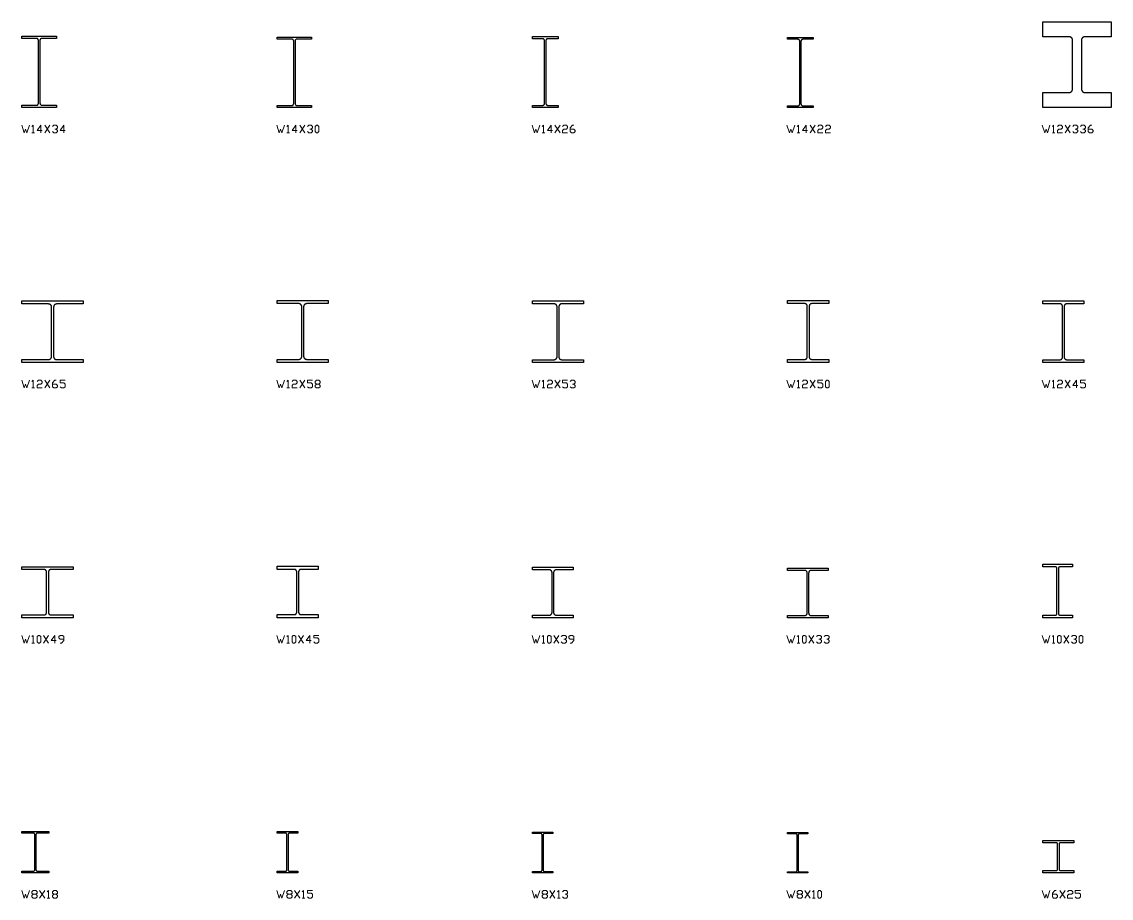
# Model space of a CAD drawing. Header units: inches. Extents: x 0 to 967, y -705 to 45.
# Drawn here: x 750 to 963.4, y -655 to -483.2 of the extents above; entities that cross this region are included whole.
import ezdxf

# ---------------------------------------------------------------- set-up
doc = ezdxf.new("R2010")
doc.units = ezdxf.units.IN
doc.header["$MEASUREMENT"] = 0
doc.layers.add('AISC_STEEL', color=7, linetype='Continuous')

msp = doc.modelspace()

# ---------------------------------------------------------------- linework, layer by layer
at = {"color": 3, "lineweight": 0}
for p, q in [((754.45, -504.95), (755.43, -503.45)), ((754.45, -503.45), (755.43, -504.95)), ((804.44, -504.95), (805.42, -503.45)), ((804.44, -503.45), (805.42, -504.95)), ((854.42, -504.95), (855.41, -503.45)), ((854.42, -503.45), (855.41, -504.95)), ((904.41, -504.95), (905.39, -503.45)), ((904.41, -503.45), (905.39, -504.95)), ((954.4, -504.95), (955.38, -503.45)), ((954.4, -503.45), (955.38, -504.95)), ((751.92, -504.95), (752.44, -504.95)), ((801.91, -504.95), (802.42, -504.95)), ((851.89, -504.95), (852.41, -504.95)), ((901.88, -504.95), (902.4, -504.95)), ((951.87, -504.95), (952.38, -504.95)), ((751.92, -554.93), (752.44, -554.93)), ((754.45, -554.93), (755.43, -553.44)), ((754.45, -553.44), (755.43, -554.93)), ((801.91, -554.93), (802.42, -554.93)), ((804.44, -554.93), (805.42, -553.44)), ((804.44, -553.44), (805.42, -554.93)), ((807.69, -554.21), (808.16, -554.21)), ((851.89, -554.93), (852.41, -554.93)), ((854.42, -554.93), (855.41, -553.44)), ((854.42, -553.44), (855.41, -554.93)), ((901.88, -554.93), (902.4, -554.93)), ((904.41, -554.93), (905.39, -553.44)), ((904.41, -553.44), (905.39, -554.93)), ((951.87, -554.93), (952.38, -554.93)), ((954.4, -554.93), (955.38, -553.44)), ((954.4, -553.44), (955.38, -554.93)), ((754.19, -604.97), (755.18, -603.47)), ((754.19, -603.47), (755.18, -604.97)), ((804.18, -604.97), (805.16, -603.47)), ((804.18, -603.47), (805.16, -604.97)), ((854.17, -604.97), (855.15, -603.47)), ((854.17, -603.47), (855.15, -604.97)), ((904.15, -604.97), (905.13, -603.47)), ((904.15, -603.47), (905.13, -604.97)), ((954.14, -604.97), (955.12, -603.47)), ((954.14, -603.47), (955.12, -604.97)), ((751.92, -604.97), (752.44, -604.97)), ((801.91, -604.97), (802.42, -604.97)), ((851.89, -604.97), (852.41, -604.97)), ((901.88, -604.97), (902.4, -604.97)), ((951.87, -604.97), (952.38, -604.97)), ((752.18, -654.18), (752.7, -654.18)), ((753.42, -654.96), (754.45, -653.46)), ((753.42, -653.46), (754.45, -654.96)), ((754.92, -654.96), (755.43, -654.96)), ((756.21, -654.18), (756.67, -654.18)), ((802.17, -654.18), (802.68, -654.18)), ((803.41, -654.96), (804.44, -653.46)), ((803.41, -653.46), (804.44, -654.96)), ((804.9, -654.96), (805.42, -654.96)), ((852.15, -654.18), (852.67, -654.18)), ((853.39, -654.96), (854.42, -653.46)), ((853.39, -653.46), (854.42, -654.96)), ((854.89, -654.96), (855.41, -654.96)), ((902.14, -654.18), (902.66, -654.18)), ((903.38, -654.96), (904.41, -653.46)), ((903.38, -653.46), (904.41, -654.96)), ((904.88, -654.96), (905.39, -654.96)), ((953.36, -654.96), (954.4, -653.46)), ((953.36, -653.46), (954.4, -654.96))]:
    msp.add_line(p, q, dxfattribs=at)
for points in [[(749.96, -503.45), (750.42, -504.95), (750.68, -504.23), (750.94, -504.95), (751.46, -503.45)], [(751.92, -503.71), (752.18, -503.45), (752.18, -504.95)], [(753.94, -504.48), (752.95, -504.48), (753.68, -503.45), (753.68, -504.95)], [(755.95, -503.71), (756.21, -503.45), (756.67, -503.45), (756.93, -503.71), (756.93, -503.97), (756.67, -504.23)], [(758.43, -504.48), (757.45, -504.48), (758.17, -503.45), (758.17, -504.95)], [(799.95, -503.45), (800.41, -504.95), (800.67, -504.23), (800.93, -504.95), (801.44, -503.45)], [(801.91, -503.71), (802.17, -503.45), (802.17, -504.95)], [(803.92, -504.48), (802.94, -504.48), (803.66, -503.45), (803.66, -504.95)], [(805.94, -503.71), (806.19, -503.45), (806.66, -503.45), (806.92, -503.71), (806.92, -503.97), (806.66, -504.23)], [(849.93, -503.45), (850.4, -504.95), (850.66, -504.23), (850.91, -504.95), (851.43, -503.45)], [(851.89, -503.71), (852.15, -503.45), (852.15, -504.95)], [(853.91, -504.48), (852.93, -504.48), (853.65, -503.45), (853.65, -504.95)], [(855.92, -503.71), (856.18, -503.45), (856.65, -503.45), (856.9, -503.71), (856.9, -503.97), (856.65, -504.23), (856.18, -504.23), (855.92, -504.48), (855.92, -504.95), (856.9, -504.95)], [(857.42, -504.23), (858.14, -504.23), (858.4, -504.48), (858.4, -504.69), (858.14, -504.95), (857.68, -504.95), (857.42, -504.69), (857.42, -503.97), (857.88, -503.45), (858.14, -503.45)], [(899.87, -503.45), (900.38, -504.95), (900.64, -504.23), (900.9, -504.95), (901.42, -503.45)], [(901.88, -503.71), (902.14, -503.45), (902.14, -504.95)], [(903.89, -504.48), (902.91, -504.48), (903.64, -503.45), (903.64, -504.95)], [(905.91, -503.71), (906.11, -503.45), (906.63, -503.45), (906.89, -503.71), (906.89, -503.97), (906.63, -504.23), (906.11, -504.23), (905.91, -504.48), (905.91, -504.95), (906.89, -504.95)], [(907.41, -503.71), (907.66, -503.45), (908.13, -503.45), (908.39, -503.71), (908.39, -503.97), (908.13, -504.23), (907.66, -504.23), (907.41, -504.48), (907.41, -504.95), (908.39, -504.95)], [(949.85, -503.45), (950.37, -504.95), (950.63, -504.23), (950.89, -504.95), (951.35, -503.45)], [(951.87, -503.71), (952.12, -503.45), (952.12, -504.95)], [(952.9, -503.71), (953.11, -503.45), (953.62, -503.45), (953.88, -503.71), (953.88, -503.97), (953.62, -504.23), (953.11, -504.23), (952.9, -504.48), (952.9, -504.95), (953.88, -504.95)], [(955.89, -503.71), (956.1, -503.45), (956.62, -503.45), (956.88, -503.71), (956.88, -503.97), (956.62, -504.23)], [(957.39, -503.71), (957.6, -503.45), (958.11, -503.45), (958.37, -503.71), (958.37, -503.97), (958.11, -504.23)], [(958.89, -504.23), (959.61, -504.23), (959.87, -504.48), (959.87, -504.69), (959.61, -504.95), (959.15, -504.95), (958.89, -504.69), (958.89, -503.97), (959.35, -503.45), (959.61, -503.45)], [(756.41, -504.23), (756.67, -504.23), (756.93, -504.48), (756.93, -504.69), (756.67, -504.95), (756.21, -504.95), (755.95, -504.69)], [(806.4, -504.23), (806.66, -504.23), (806.92, -504.48), (806.92, -504.69), (806.66, -504.95), (806.19, -504.95), (805.94, -504.69)], [(956.36, -504.23), (956.62, -504.23), (956.88, -504.48), (956.88, -504.69), (956.62, -504.95), (956.1, -504.95), (955.89, -504.69)], [(957.86, -504.23), (958.11, -504.23), (958.37, -504.48), (958.37, -504.69), (958.11, -504.95), (957.6, -504.95), (957.39, -504.69)], [(749.96, -553.44), (750.42, -554.93), (750.68, -554.21), (750.94, -554.93), (751.46, -553.44)], [(751.92, -553.69), (752.18, -553.44), (752.18, -554.93)], [(752.95, -553.69), (753.21, -553.44), (753.68, -553.44), (753.94, -553.69), (753.94, -553.95), (753.68, -554.21), (753.21, -554.21), (752.95, -554.47), (752.95, -554.93), (753.94, -554.93)], [(755.95, -554.21), (756.67, -554.21), (756.93, -554.47), (756.93, -554.73), (756.67, -554.93), (756.21, -554.93), (755.95, -554.73), (755.95, -553.95), (756.41, -553.44), (756.67, -553.44)], [(757.45, -554.73), (757.71, -554.93), (758.17, -554.93), (758.43, -554.73), (758.43, -554.21), (758.17, -553.95), (757.45, -553.95), (757.45, -553.44), (758.43, -553.44)], [(799.95, -553.44), (800.41, -554.93), (800.67, -554.21), (800.93, -554.93), (801.44, -553.44)], [(801.91, -553.69), (802.17, -553.44), (802.17, -554.93)], [(802.94, -553.69), (803.15, -553.44), (803.66, -553.44), (803.92, -553.69), (803.92, -553.95), (803.66, -554.21), (803.15, -554.21), (802.94, -554.47), (802.94, -554.93), (803.92, -554.93)], [(805.94, -554.73), (806.19, -554.93), (806.66, -554.93), (806.92, -554.73), (806.92, -554.21), (806.66, -553.95), (805.94, -553.95), (805.94, -553.44), (806.92, -553.44)], [(849.93, -553.44), (850.4, -554.93), (850.66, -554.21), (850.91, -554.93), (851.43, -553.44)], [(851.89, -553.69), (852.15, -553.44), (852.15, -554.93)], [(852.93, -553.69), (853.13, -553.44), (853.65, -553.44), (853.91, -553.69), (853.91, -553.95), (853.65, -554.21), (853.13, -554.21), (852.93, -554.47), (852.93, -554.93), (853.91, -554.93)], [(855.92, -554.73), (856.18, -554.93), (856.65, -554.93), (856.9, -554.73), (856.9, -554.21), (856.65, -553.95), (855.92, -553.95), (855.92, -553.44), (856.9, -553.44)], [(857.42, -553.69), (857.68, -553.44), (858.14, -553.44), (858.4, -553.69), (858.4, -553.95), (858.14, -554.21)], [(857.88, -554.21), (858.14, -554.21), (858.4, -554.47), (858.4, -554.73), (858.14, -554.93), (857.68, -554.93), (857.42, -554.73)], [(899.87, -553.44), (900.38, -554.93), (900.64, -554.21), (900.9, -554.93), (901.42, -553.44)], [(901.88, -553.69), (902.14, -553.44), (902.14, -554.93)], [(902.91, -553.69), (903.12, -553.44), (903.64, -553.44), (903.89, -553.69), (903.89, -553.95), (903.64, -554.21), (903.12, -554.21), (902.91, -554.47), (902.91, -554.93), (903.89, -554.93)], [(905.91, -554.73), (906.11, -554.93), (906.63, -554.93), (906.89, -554.73), (906.89, -554.21), (906.63, -553.95), (905.91, -553.95), (905.91, -553.44), (906.89, -553.44)], [(949.85, -553.44), (950.37, -554.93), (950.63, -554.21), (950.89, -554.93), (951.35, -553.44)], [(951.87, -553.69), (952.12, -553.44), (952.12, -554.93)], [(952.9, -553.69), (953.11, -553.44), (953.62, -553.44), (953.88, -553.69), (953.88, -553.95), (953.62, -554.21), (953.11, -554.21), (952.9, -554.47), (952.9, -554.93), (953.88, -554.93)], [(956.88, -554.47), (955.89, -554.47), (956.62, -553.44), (956.62, -554.93)], [(957.39, -554.73), (957.6, -554.93), (958.11, -554.93), (958.37, -554.73), (958.37, -554.21), (958.11, -553.95), (957.39, -553.95), (957.39, -553.44), (958.37, -553.44)], [(749.96, -603.47), (750.42, -604.97), (750.68, -604.2), (750.94, -604.97), (751.46, -603.47)], [(751.92, -603.68), (752.18, -603.47), (752.18, -604.97)], [(756.67, -604.46), (755.69, -604.46), (756.41, -603.47), (756.41, -604.97)], [(757.45, -604.97), (757.71, -604.97), (758.17, -604.46), (758.17, -603.68), (757.91, -603.47), (757.45, -603.47), (757.19, -603.68), (757.19, -603.94), (757.45, -604.2), (758.17, -604.2)], [(799.95, -603.47), (800.41, -604.97), (800.67, -604.2), (800.93, -604.97), (801.44, -603.47)], [(801.91, -603.68), (802.17, -603.47), (802.17, -604.97)], [(806.66, -604.46), (805.68, -604.46), (806.4, -603.47), (806.4, -604.97)], [(807.18, -604.71), (807.43, -604.97), (807.9, -604.97), (808.16, -604.71), (808.16, -604.2), (807.9, -603.94), (807.18, -603.94), (807.18, -603.47), (808.16, -603.47)], [(849.93, -603.47), (850.4, -604.97), (850.66, -604.2), (850.91, -604.97), (851.43, -603.47)], [(851.89, -603.68), (852.15, -603.47), (852.15, -604.97)], [(855.66, -603.68), (855.92, -603.47), (856.39, -603.47), (856.65, -603.68), (856.65, -603.94), (856.39, -604.2)], [(857.42, -604.97), (857.68, -604.97), (858.14, -604.46), (858.14, -603.68), (857.88, -603.47), (857.42, -603.47), (857.16, -603.68), (857.16, -603.94), (857.42, -604.2), (858.14, -604.2)], [(899.87, -603.47), (900.38, -604.97), (900.64, -604.2), (900.9, -604.97), (901.42, -603.47)], [(901.88, -603.68), (902.14, -603.47), (902.14, -604.97)], [(905.65, -603.68), (905.91, -603.47), (906.37, -603.47), (906.63, -603.68), (906.63, -603.94), (906.37, -604.2)], [(907.15, -603.68), (907.41, -603.47), (907.87, -603.47), (908.13, -603.68), (908.13, -603.94), (907.87, -604.2)], [(949.85, -603.47), (950.37, -604.97), (950.63, -604.2), (950.89, -604.97), (951.35, -603.47)], [(951.87, -603.68), (952.12, -603.47), (952.12, -604.97)], [(955.64, -603.68), (955.89, -603.47), (956.36, -603.47), (956.62, -603.68), (956.62, -603.94), (956.36, -604.2)], [(856.18, -604.2), (856.39, -604.2), (856.65, -604.46), (856.65, -604.71), (856.39, -604.97), (855.92, -604.97), (855.66, -604.71)], [(906.11, -604.2), (906.37, -604.2), (906.63, -604.46), (906.63, -604.71), (906.37, -604.97), (905.91, -604.97), (905.65, -604.71)], [(907.66, -604.2), (907.87, -604.2), (908.13, -604.46), (908.13, -604.71), (907.87, -604.97), (907.41, -604.97), (907.15, -604.71)], [(956.1, -604.2), (956.36, -604.2), (956.62, -604.46), (956.62, -604.71), (956.36, -604.97), (955.89, -604.97), (955.64, -604.71)], [(749.96, -653.46), (750.42, -654.96), (750.68, -654.18), (750.94, -654.96), (751.46, -653.46)], [(754.92, -653.72), (755.18, -653.46), (755.18, -654.96)], [(799.95, -653.46), (800.41, -654.96), (800.67, -654.18), (800.93, -654.96), (801.44, -653.46)], [(804.9, -653.72), (805.16, -653.46), (805.16, -654.96)], [(805.94, -654.7), (806.19, -654.96), (806.66, -654.96), (806.92, -654.7), (806.92, -654.18), (806.66, -653.98), (805.94, -653.98), (805.94, -653.46), (806.92, -653.46)], [(849.93, -653.46), (850.4, -654.96), (850.66, -654.18), (850.91, -654.96), (851.43, -653.46)], [(854.89, -653.72), (855.15, -653.46), (855.15, -654.96)], [(855.92, -653.72), (856.18, -653.46), (856.65, -653.46), (856.9, -653.72), (856.9, -653.98), (856.65, -654.18)], [(856.39, -654.18), (856.65, -654.18), (856.9, -654.44), (856.9, -654.7), (856.65, -654.96), (856.18, -654.96), (855.92, -654.7)], [(899.87, -653.46), (900.38, -654.96), (900.64, -654.18), (900.9, -654.96), (901.42, -653.46)], [(904.88, -653.72), (905.13, -653.46), (905.13, -654.96)], [(949.85, -653.46), (950.37, -654.96), (950.63, -654.18), (950.89, -654.96), (951.35, -653.46)], [(951.87, -654.18), (952.64, -654.18), (952.9, -654.44), (952.9, -654.7), (952.64, -654.96), (952.12, -654.96), (951.87, -654.7), (951.87, -653.98), (952.38, -653.46), (952.64, -653.46)], [(954.86, -653.72), (955.12, -653.46), (955.64, -653.46), (955.89, -653.72), (955.89, -653.98), (955.64, -654.18), (955.12, -654.18), (954.86, -654.44), (954.86, -654.96), (955.89, -654.96)], [(956.36, -654.7), (956.62, -654.96), (957.13, -654.96), (957.39, -654.7), (957.39, -654.18), (957.13, -653.98), (956.36, -653.98), (956.36, -653.46), (957.39, -653.46)]]:
    msp.add_lwpolyline(points, dxfattribs=at)
for points in [[(807.69, -504.95), (807.69, -504.95), (807.9, -504.95), (808.16, -504.69), (808.16, -503.71), (807.9, -503.45), (807.69, -503.45), (807.43, -503.71), (807.43, -504.69)], [(808.16, -554.21), (808.41, -554.47), (808.41, -554.73), (808.16, -554.93), (807.69, -554.93), (807.43, -554.73), (807.43, -554.47), (807.69, -554.21), (807.43, -553.95), (807.43, -553.69), (807.69, -553.44), (808.16, -553.44), (808.41, -553.69), (808.41, -553.95)], [(907.66, -554.93), (907.66, -554.93), (907.87, -554.93), (908.13, -554.73), (908.13, -553.69), (907.87, -553.44), (907.66, -553.44), (907.41, -553.69), (907.41, -554.73)], [(753.21, -604.97), (753.21, -604.97), (753.42, -604.97), (753.68, -604.71), (753.68, -603.68), (753.42, -603.47), (753.21, -603.47), (752.95, -603.68), (752.95, -604.71)], [(803.15, -604.97), (803.15, -604.97), (803.41, -604.97), (803.66, -604.71), (803.66, -603.68), (803.41, -603.47), (803.15, -603.47), (802.94, -603.68), (802.94, -604.71)], [(853.13, -604.97), (853.13, -604.97), (853.39, -604.97), (853.65, -604.71), (853.65, -603.68), (853.39, -603.47), (853.13, -603.47), (852.93, -603.68), (852.93, -604.71)], [(903.12, -604.97), (903.12, -604.97), (903.38, -604.97), (903.64, -604.71), (903.64, -603.68), (903.38, -603.47), (903.12, -603.47), (902.91, -603.68), (902.91, -604.71)], [(953.11, -604.97), (953.11, -604.97), (953.36, -604.97), (953.62, -604.71), (953.62, -603.68), (953.36, -603.47), (953.11, -603.47), (952.9, -603.68), (952.9, -604.71)], [(957.39, -604.97), (957.39, -604.97), (957.6, -604.97), (957.86, -604.71), (957.86, -603.68), (957.6, -603.47), (957.39, -603.47), (957.13, -603.68), (957.13, -604.71)], [(752.7, -654.18), (752.95, -654.44), (752.95, -654.7), (752.7, -654.96), (752.18, -654.96), (751.92, -654.7), (751.92, -654.44), (752.18, -654.18), (751.92, -653.98), (751.92, -653.72), (752.18, -653.46), (752.7, -653.46), (752.95, -653.72), (752.95, -653.98)], [(756.67, -654.18), (756.93, -654.44), (756.93, -654.7), (756.67, -654.96), (756.21, -654.96), (755.95, -654.7), (755.95, -654.44), (756.21, -654.18), (755.95, -653.98), (755.95, -653.72), (756.21, -653.46), (756.67, -653.46), (756.93, -653.72), (756.93, -653.98)], [(802.68, -654.18), (802.94, -654.44), (802.94, -654.7), (802.68, -654.96), (802.17, -654.96), (801.91, -654.7), (801.91, -654.44), (802.17, -654.18), (801.91, -653.98), (801.91, -653.72), (802.17, -653.46), (802.68, -653.46), (802.94, -653.72), (802.94, -653.98)], [(852.67, -654.18), (852.93, -654.44), (852.93, -654.7), (852.67, -654.96), (852.15, -654.96), (851.89, -654.7), (851.89, -654.44), (852.15, -654.18), (851.89, -653.98), (851.89, -653.72), (852.15, -653.46), (852.67, -653.46), (852.93, -653.72), (852.93, -653.98)], [(902.66, -654.18), (902.91, -654.44), (902.91, -654.7), (902.66, -654.96), (902.14, -654.96), (901.88, -654.7), (901.88, -654.44), (902.14, -654.18), (901.88, -653.98), (901.88, -653.72), (902.14, -653.46), (902.66, -653.46), (902.91, -653.72), (902.91, -653.98)], [(906.11, -654.96), (906.11, -654.96), (906.37, -654.96), (906.63, -654.7), (906.63, -653.72), (906.37, -653.46), (906.11, -653.46), (905.91, -653.72), (905.91, -654.7)]]:
    msp.add_lwpolyline(points, close=True, dxfattribs=at)
at = {"layer": 'AISC_STEEL'}
for points in [[(963.4, -483.2), (963.4, -486.16), (958.18, -486.16), (958.15, -486.16), (958.12, -486.16), (958.09, -486.17), (958.06, -486.17), (958.03, -486.18), (958, -486.19), (957.98, -486.2), (957.95, -486.21), (957.92, -486.22), (957.89, -486.23), (957.87, -486.25), (957.84, -486.27), (957.82, -486.28), (957.8, -486.3), (957.77, -486.32), (957.75, -486.34), (957.73, -486.37), (957.71, -486.39), (957.7, -486.41), (957.68, -486.44), (957.66, -486.46), (957.65, -486.49), (957.64, -486.52), (957.63, -486.55), (957.62, -486.57), (957.61, -486.6), (957.6, -486.63), (957.6, -486.66), (957.59, -486.69), (957.59, -486.72), (957.59, -486.75), (957.59, -496.45), (957.59, -496.48), (957.59, -496.51), (957.6, -496.54), (957.6, -496.57), (957.61, -496.6), (957.62, -496.63), (957.63, -496.65), (957.64, -496.68), (957.65, -496.71), (957.66, -496.74), (957.68, -496.76), (957.7, -496.79), (957.71, -496.81), (957.73, -496.83), (957.75, -496.86), (957.77, -496.88), (957.8, -496.9), (957.82, -496.92), (957.84, -496.93), (957.87, -496.95), (957.89, -496.97), (957.92, -496.98), (957.95, -496.99), (957.98, -497), (958, -497.01), (958.03, -497.02), (958.06, -497.03), (958.09, -497.03), (958.12, -497.04), (958.15, -497.04), (958.18, -497.04), (963.4, -497.04), (963.4, -500), (956.7, -500), (950, -500), (950, -497.04), (955.22, -497.04), (955.25, -497.04), (955.28, -497.04), (955.31, -497.03), (955.34, -497.03), (955.37, -497.02), (955.4, -497.01), (955.42, -497), (955.45, -496.99), (955.48, -496.98), (955.51, -496.97), (955.53, -496.95), (955.56, -496.93), (955.58, -496.92), (955.6, -496.9), (955.63, -496.88), (955.65, -496.86), (955.67, -496.83), (955.69, -496.81), (955.7, -496.79), (955.72, -496.76), (955.74, -496.74), (955.75, -496.71), (955.76, -496.68), (955.77, -496.65), (955.78, -496.63), (955.79, -496.6), (955.8, -496.57), (955.8, -496.54), (955.81, -496.51), (955.81, -496.48), (955.81, -496.45), (955.81, -486.75), (955.81, -486.72), (955.81, -486.69), (955.8, -486.66), (955.8, -486.63), (955.79, -486.6), (955.78, -486.57), (955.77, -486.55), (955.76, -486.52), (955.75, -486.49), (955.74, -486.46), (955.72, -486.44), (955.7, -486.41), (955.69, -486.39), (955.67, -486.37), (955.65, -486.34), (955.63, -486.32), (955.6, -486.3), (955.58, -486.28), (955.56, -486.27), (955.53, -486.25), (955.51, -486.23), (955.48, -486.22), (955.45, -486.21), (955.42, -486.2), (955.4, -486.19), (955.37, -486.18), (955.34, -486.17), (955.31, -486.17), (955.28, -486.16), (955.25, -486.16), (955.22, -486.16), (950, -486.16), (950, -483.2), (956.7, -483.2)], [(756.75, -486), (756.75, -486.45), (753.92, -486.45), (753.89, -486.46), (753.86, -486.46), (753.83, -486.47), (753.8, -486.47), (753.77, -486.48), (753.74, -486.49), (753.72, -486.51), (753.69, -486.52), (753.67, -486.54), (753.65, -486.56), (753.62, -486.58), (753.6, -486.61), (753.59, -486.63), (753.57, -486.65), (753.56, -486.68), (753.55, -486.71), (753.54, -486.74), (753.53, -486.77), (753.52, -486.8), (753.52, -486.83), (753.52, -486.85), (753.52, -499.14), (753.52, -499.17), (753.52, -499.2), (753.53, -499.23), (753.54, -499.26), (753.55, -499.29), (753.56, -499.32), (753.57, -499.35), (753.59, -499.37), (753.6, -499.39), (753.62, -499.42), (753.65, -499.44), (753.67, -499.46), (753.69, -499.48), (753.72, -499.49), (753.74, -499.51), (753.77, -499.52), (753.8, -499.53), (753.83, -499.53), (753.86, -499.54), (753.89, -499.54), (753.92, -499.54), (756.75, -499.54), (756.75, -500), (753.38, -500), (750, -500), (750, -499.54), (752.83, -499.54), (752.86, -499.54), (752.89, -499.54), (752.92, -499.53), (752.95, -499.53), (752.98, -499.52), (753.01, -499.51), (753.03, -499.49), (753.06, -499.48), (753.08, -499.46), (753.1, -499.44), (753.13, -499.42), (753.15, -499.39), (753.16, -499.37), (753.18, -499.35), (753.19, -499.32), (753.2, -499.29), (753.21, -499.26), (753.22, -499.23), (753.23, -499.2), (753.23, -499.17), (753.23, -499.14), (753.23, -486.85), (753.23, -486.83), (753.23, -486.8), (753.22, -486.77), (753.21, -486.74), (753.2, -486.71), (753.19, -486.68), (753.18, -486.65), (753.16, -486.63), (753.15, -486.61), (753.13, -486.58), (753.1, -486.56), (753.08, -486.54), (753.06, -486.52), (753.03, -486.51), (753.01, -486.49), (752.98, -486.48), (752.95, -486.47), (752.92, -486.47), (752.89, -486.46), (752.86, -486.46), (752.83, -486.45), (750, -486.45), (750, -486), (753.38, -486)], [(806.73, -486.2), (806.73, -486.58), (803.9, -486.58), (803.87, -486.59), (803.84, -486.59), (803.81, -486.6), (803.78, -486.6), (803.75, -486.61), (803.73, -486.62), (803.7, -486.64), (803.67, -486.65), (803.65, -486.67), (803.63, -486.69), (803.61, -486.71), (803.59, -486.74), (803.57, -486.76), (803.55, -486.79), (803.54, -486.81), (803.53, -486.84), (803.52, -486.87), (803.51, -486.9), (803.5, -486.93), (803.5, -486.96), (803.5, -486.99), (803.5, -499.21), (803.5, -499.24), (803.5, -499.27), (803.51, -499.3), (803.52, -499.33), (803.53, -499.36), (803.54, -499.39), (803.55, -499.42), (803.57, -499.44), (803.59, -499.46), (803.61, -499.49), (803.63, -499.51), (803.65, -499.53), (803.67, -499.55), (803.7, -499.56), (803.73, -499.58), (803.75, -499.59), (803.78, -499.6), (803.81, -499.6), (803.84, -499.61), (803.87, -499.61), (803.9, -499.62), (806.73, -499.62), (806.73, -500), (803.36, -500), (800, -500), (800, -499.62), (802.83, -499.62), (802.86, -499.61), (802.89, -499.61), (802.92, -499.6), (802.95, -499.6), (802.98, -499.59), (803, -499.58), (803.03, -499.56), (803.06, -499.55), (803.08, -499.53), (803.1, -499.51), (803.12, -499.49), (803.14, -499.46), (803.16, -499.44), (803.18, -499.42), (803.19, -499.39), (803.2, -499.36), (803.21, -499.33), (803.22, -499.3), (803.23, -499.27), (803.23, -499.24), (803.23, -499.21), (803.23, -486.99), (803.23, -486.96), (803.23, -486.93), (803.22, -486.9), (803.21, -486.87), (803.2, -486.84), (803.19, -486.81), (803.18, -486.79), (803.16, -486.76), (803.14, -486.74), (803.12, -486.71), (803.1, -486.69), (803.08, -486.67), (803.06, -486.65), (803.03, -486.64), (803, -486.62), (802.98, -486.61), (802.95, -486.6), (802.92, -486.6), (802.89, -486.59), (802.86, -486.59), (802.83, -486.58), (800, -486.58), (800, -486.2), (803.36, -486.2)], [(855.03, -486.1), (855.03, -486.52), (853.04, -486.52), (853.01, -486.52), (852.98, -486.52), (852.95, -486.53), (852.92, -486.54), (852.9, -486.55), (852.87, -486.56), (852.84, -486.57), (852.82, -486.59), (852.79, -486.61), (852.77, -486.63), (852.75, -486.65), (852.73, -486.67), (852.71, -486.69), (852.7, -486.72), (852.68, -486.75), (852.67, -486.77), (852.66, -486.8), (852.65, -486.83), (852.65, -486.86), (852.64, -486.89), (852.64, -486.92), (852.64, -499.18), (852.64, -499.21), (852.65, -499.24), (852.65, -499.27), (852.66, -499.3), (852.67, -499.33), (852.68, -499.35), (852.7, -499.38), (852.71, -499.41), (852.73, -499.43), (852.75, -499.45), (852.77, -499.47), (852.79, -499.49), (852.82, -499.51), (852.84, -499.53), (852.87, -499.54), (852.9, -499.55), (852.92, -499.56), (852.95, -499.57), (852.98, -499.58), (853.01, -499.58), (853.04, -499.58), (855.03, -499.58), (855.03, -500), (852.51, -500), (850, -500), (850, -499.58), (851.99, -499.58), (852.02, -499.58), (852.05, -499.58), (852.08, -499.57), (852.11, -499.56), (852.13, -499.55), (852.16, -499.54), (852.19, -499.53), (852.21, -499.51), (852.24, -499.49), (852.26, -499.47), (852.28, -499.45), (852.3, -499.43), (852.32, -499.41), (852.33, -499.38), (852.35, -499.35), (852.36, -499.33), (852.37, -499.3), (852.38, -499.27), (852.38, -499.24), (852.39, -499.21), (852.39, -499.18), (852.39, -486.92), (852.39, -486.89), (852.38, -486.86), (852.38, -486.83), (852.37, -486.8), (852.36, -486.77), (852.35, -486.75), (852.33, -486.72), (852.32, -486.69), (852.3, -486.67), (852.28, -486.65), (852.26, -486.63), (852.24, -486.61), (852.21, -486.59), (852.19, -486.57), (852.16, -486.56), (852.13, -486.55), (852.11, -486.54), (852.08, -486.53), (852.05, -486.52), (852.02, -486.52), (851.99, -486.52), (850, -486.52), (850, -486.1), (852.51, -486.1)], [(905, -486.3), (905, -486.63), (903.01, -486.63), (902.99, -486.64), (902.96, -486.64), (902.93, -486.65), (902.9, -486.65), (902.87, -486.66), (902.84, -486.67), (902.82, -486.69), (902.79, -486.7), (902.77, -486.72), (902.74, -486.74), (902.72, -486.76), (902.7, -486.79), (902.68, -486.81), (902.67, -486.83), (902.65, -486.86), (902.64, -486.89), (902.63, -486.92), (902.63, -486.95), (902.62, -486.98), (902.62, -487.01), (902.61, -487.04), (902.61, -499.26), (902.62, -499.29), (902.62, -499.32), (902.63, -499.35), (902.63, -499.38), (902.64, -499.41), (902.65, -499.44), (902.67, -499.46), (902.68, -499.49), (902.7, -499.51), (902.72, -499.54), (902.74, -499.56), (902.77, -499.58), (902.79, -499.6), (902.82, -499.61), (902.84, -499.63), (902.87, -499.64), (902.9, -499.65), (902.93, -499.65), (902.96, -499.66), (902.99, -499.66), (903.01, -499.67), (905, -499.67), (905, -500), (902.5, -500), (900, -500), (900, -499.67), (901.98, -499.67), (902.01, -499.66), (902.04, -499.66), (902.07, -499.65), (902.1, -499.65), (902.13, -499.64), (902.16, -499.63), (902.18, -499.61), (902.21, -499.6), (902.23, -499.58), (902.26, -499.56), (902.28, -499.54), (902.3, -499.51), (902.32, -499.49), (902.33, -499.46), (902.35, -499.44), (902.36, -499.41), (902.37, -499.38), (902.37, -499.35), (902.38, -499.32), (902.38, -499.29), (902.38, -499.26), (902.38, -487.04), (902.38, -487.01), (902.38, -486.98), (902.37, -486.95), (902.37, -486.92), (902.36, -486.89), (902.35, -486.86), (902.33, -486.83), (902.32, -486.81), (902.3, -486.79), (902.28, -486.76), (902.26, -486.74), (902.23, -486.72), (902.21, -486.7), (902.18, -486.69), (902.16, -486.67), (902.13, -486.66), (902.1, -486.65), (902.07, -486.65), (902.04, -486.64), (902.01, -486.64), (901.98, -486.63), (900, -486.63), (900, -486.3), (902.5, -486.3)], [(810, -537.8), (810, -538.44), (805.78, -538.44), (805.75, -538.44), (805.72, -538.44), (805.69, -538.45), (805.66, -538.45), (805.63, -538.46), (805.61, -538.47), (805.58, -538.48), (805.55, -538.49), (805.52, -538.5), (805.5, -538.51), (805.47, -538.53), (805.45, -538.54), (805.42, -538.56), (805.4, -538.58), (805.38, -538.6), (805.36, -538.62), (805.34, -538.64), (805.32, -538.66), (805.3, -538.68), (805.28, -538.71), (805.27, -538.73), (805.25, -538.76), (805.24, -538.78), (805.23, -538.81), (805.22, -538.84), (805.21, -538.87), (805.2, -538.89), (805.19, -538.92), (805.19, -538.95), (805.18, -538.98), (805.18, -539.01), (805.18, -539.04), (805.18, -548.76), (805.18, -548.79), (805.18, -548.82), (805.19, -548.85), (805.19, -548.88), (805.2, -548.91), (805.21, -548.93), (805.22, -548.96), (805.23, -548.99), (805.24, -549.02), (805.25, -549.04), (805.27, -549.07), (805.28, -549.09), (805.3, -549.12), (805.32, -549.14), (805.34, -549.16), (805.36, -549.18), (805.38, -549.2), (805.4, -549.22), (805.42, -549.24), (805.45, -549.26), (805.47, -549.27), (805.5, -549.29), (805.52, -549.3), (805.55, -549.31), (805.58, -549.32), (805.61, -549.33), (805.63, -549.34), (805.66, -549.35), (805.69, -549.35), (805.72, -549.36), (805.75, -549.36), (805.78, -549.36), (810, -549.36), (810, -550), (805, -550), (800, -550), (800, -549.36), (804.22, -549.36), (804.25, -549.36), (804.28, -549.36), (804.31, -549.35), (804.34, -549.35), (804.37, -549.34), (804.39, -549.33), (804.42, -549.32), (804.45, -549.31), (804.48, -549.3), (804.5, -549.29), (804.53, -549.27), (804.55, -549.26), (804.58, -549.24), (804.6, -549.22), (804.62, -549.2), (804.64, -549.18), (804.66, -549.16), (804.68, -549.14), (804.7, -549.12), (804.72, -549.09), (804.73, -549.07), (804.75, -549.04), (804.76, -549.02), (804.77, -548.99), (804.78, -548.96), (804.79, -548.93), (804.8, -548.91), (804.81, -548.88), (804.81, -548.85), (804.82, -548.82), (804.82, -548.79), (804.82, -548.76), (804.82, -539.04), (804.82, -539.01), (804.82, -538.98), (804.81, -538.95), (804.81, -538.92), (804.8, -538.89), (804.79, -538.87), (804.78, -538.84), (804.77, -538.81), (804.76, -538.78), (804.75, -538.76), (804.73, -538.73), (804.72, -538.71), (804.7, -538.68), (804.68, -538.66), (804.66, -538.64), (804.64, -538.62), (804.62, -538.6), (804.6, -538.58), (804.58, -538.56), (804.55, -538.54), (804.53, -538.53), (804.5, -538.51), (804.48, -538.5), (804.45, -538.49), (804.42, -538.48), (804.39, -538.47), (804.37, -538.46), (804.34, -538.45), (804.31, -538.45), (804.28, -538.44), (804.25, -538.44), (804.22, -538.44), (800, -538.44), (800, -537.8), (805, -537.8)], [(908.08, -537.8), (908.08, -538.44), (904.73, -538.44), (904.7, -538.44), (904.67, -538.44), (904.64, -538.45), (904.61, -538.45), (904.58, -538.46), (904.55, -538.47), (904.53, -538.48), (904.5, -538.49), (904.48, -538.51), (904.45, -538.52), (904.43, -538.54), (904.4, -538.56), (904.38, -538.58), (904.36, -538.6), (904.34, -538.62), (904.32, -538.64), (904.31, -538.67), (904.29, -538.69), (904.28, -538.72), (904.27, -538.74), (904.26, -538.77), (904.25, -538.8), (904.24, -538.82), (904.23, -538.85), (904.23, -538.88), (904.23, -538.91), (904.23, -538.94), (904.23, -548.86), (904.23, -548.89), (904.23, -548.92), (904.23, -548.95), (904.24, -548.98), (904.25, -549), (904.26, -549.03), (904.27, -549.06), (904.28, -549.08), (904.29, -549.11), (904.31, -549.13), (904.32, -549.16), (904.34, -549.18), (904.36, -549.2), (904.38, -549.22), (904.4, -549.24), (904.43, -549.26), (904.45, -549.28), (904.48, -549.29), (904.5, -549.31), (904.53, -549.32), (904.55, -549.33), (904.58, -549.34), (904.61, -549.35), (904.64, -549.35), (904.67, -549.36), (904.7, -549.36), (904.73, -549.36), (908.08, -549.36), (908.08, -550), (904.04, -550), (900, -550), (900, -549.36), (903.35, -549.36), (903.38, -549.36), (903.41, -549.36), (903.44, -549.35), (903.47, -549.35), (903.5, -549.34), (903.53, -549.33), (903.55, -549.32), (903.58, -549.31), (903.61, -549.29), (903.63, -549.28), (903.65, -549.26), (903.68, -549.24), (903.7, -549.22), (903.72, -549.2), (903.74, -549.18), (903.76, -549.16), (903.77, -549.13), (903.79, -549.11), (903.8, -549.08), (903.81, -549.06), (903.82, -549.03), (903.83, -549), (903.84, -548.98), (903.85, -548.95), (903.85, -548.92), (903.85, -548.89), (903.86, -548.86), (903.86, -538.94), (903.85, -538.91), (903.85, -538.88), (903.85, -538.85), (903.84, -538.82), (903.83, -538.8), (903.82, -538.77), (903.81, -538.74), (903.8, -538.72), (903.79, -538.69), (903.77, -538.67), (903.76, -538.64), (903.74, -538.62), (903.72, -538.6), (903.7, -538.58), (903.68, -538.56), (903.65, -538.54), (903.63, -538.52), (903.61, -538.51), (903.58, -538.49), (903.55, -538.48), (903.53, -538.47), (903.5, -538.46), (903.47, -538.45), (903.44, -538.45), (903.41, -538.44), (903.38, -538.44), (903.35, -538.44), (900, -538.44), (900, -537.8), (904.04, -537.8)], [(762, -537.9), (762, -538.5), (756.79, -538.5), (756.76, -538.51), (756.73, -538.51), (756.7, -538.51), (756.67, -538.52), (756.65, -538.52), (756.62, -538.53), (756.59, -538.54), (756.56, -538.55), (756.54, -538.56), (756.51, -538.58), (756.48, -538.59), (756.46, -538.61), (756.44, -538.62), (756.41, -538.64), (756.39, -538.66), (756.37, -538.68), (756.35, -538.7), (756.33, -538.72), (756.31, -538.75), (756.3, -538.77), (756.28, -538.79), (756.27, -538.82), (756.25, -538.85), (756.24, -538.87), (756.23, -538.9), (756.22, -538.93), (756.21, -538.96), (756.21, -538.98), (756.2, -539.01), (756.2, -539.04), (756.2, -539.07), (756.2, -539.1), (756.2, -548.8), (756.2, -548.83), (756.2, -548.86), (756.2, -548.89), (756.21, -548.92), (756.21, -548.94), (756.22, -548.97), (756.23, -549), (756.24, -549.03), (756.25, -549.05), (756.27, -549.08), (756.28, -549.11), (756.3, -549.13), (756.31, -549.15), (756.33, -549.18), (756.35, -549.2), (756.37, -549.22), (756.39, -549.24), (756.41, -549.26), (756.44, -549.28), (756.46, -549.29), (756.48, -549.31), (756.51, -549.32), (756.54, -549.34), (756.56, -549.35), (756.59, -549.36), (756.62, -549.37), (756.65, -549.38), (756.67, -549.38), (756.7, -549.39), (756.73, -549.39), (756.76, -549.39), (756.79, -549.39), (762, -549.39), (762, -550), (756, -550), (750, -550), (750, -549.39), (755.21, -549.39), (755.24, -549.39), (755.27, -549.39), (755.3, -549.39), (755.33, -549.38), (755.35, -549.38), (755.38, -549.37), (755.41, -549.36), (755.44, -549.35), (755.46, -549.34), (755.49, -549.32), (755.52, -549.31), (755.54, -549.29), (755.56, -549.28), (755.59, -549.26), (755.61, -549.24), (755.63, -549.22), (755.65, -549.2), (755.67, -549.18), (755.69, -549.15), (755.7, -549.13), (755.72, -549.11), (755.73, -549.08), (755.75, -549.05), (755.76, -549.03), (755.77, -549), (755.78, -548.97), (755.79, -548.94), (755.79, -548.92), (755.8, -548.89), (755.8, -548.86), (755.8, -548.83), (755.8, -548.8), (755.8, -539.1), (755.8, -539.07), (755.8, -539.04), (755.8, -539.01), (755.79, -538.98), (755.79, -538.96), (755.78, -538.93), (755.77, -538.9), (755.76, -538.87), (755.75, -538.85), (755.73, -538.82), (755.72, -538.79), (755.7, -538.77), (755.69, -538.75), (755.67, -538.72), (755.65, -538.7), (755.63, -538.68), (755.61, -538.66), (755.59, -538.64), (755.56, -538.62), (755.54, -538.61), (755.52, -538.59), (755.49, -538.58), (755.46, -538.56), (755.44, -538.55), (755.41, -538.54), (755.38, -538.53), (755.35, -538.52), (755.33, -538.52), (755.3, -538.51), (755.27, -538.51), (755.24, -538.51), (755.21, -538.5), (750, -538.5), (750, -537.9), (756, -537.9)], [(860, -537.9), (860, -538.48), (855.78, -538.48), (855.75, -538.48), (855.72, -538.48), (855.69, -538.48), (855.66, -538.49), (855.63, -538.49), (855.6, -538.5), (855.57, -538.51), (855.55, -538.52), (855.52, -538.53), (855.49, -538.55), (855.47, -538.56), (855.44, -538.58), (855.42, -538.59), (855.39, -538.61), (855.37, -538.63), (855.35, -538.65), (855.33, -538.67), (855.31, -538.7), (855.29, -538.72), (855.27, -538.74), (855.26, -538.77), (855.24, -538.79), (855.23, -538.82), (855.22, -538.85), (855.21, -538.88), (855.2, -538.9), (855.19, -538.93), (855.18, -538.96), (855.18, -538.99), (855.18, -539.02), (855.17, -539.05), (855.17, -539.08), (855.17, -548.82), (855.17, -548.85), (855.18, -548.88), (855.18, -548.91), (855.18, -548.94), (855.19, -548.97), (855.2, -549), (855.21, -549.02), (855.22, -549.05), (855.23, -549.08), (855.24, -549.11), (855.26, -549.13), (855.27, -549.16), (855.29, -549.18), (855.31, -549.2), (855.33, -549.23), (855.35, -549.25), (855.37, -549.27), (855.39, -549.29), (855.42, -549.31), (855.44, -549.32), (855.47, -549.34), (855.49, -549.35), (855.52, -549.37), (855.55, -549.38), (855.57, -549.39), (855.6, -549.4), (855.63, -549.41), (855.66, -549.41), (855.69, -549.42), (855.72, -549.42), (855.75, -549.42), (855.78, -549.42), (860, -549.42), (860, -550), (855, -550), (850, -550), (850, -549.42), (854.22, -549.42), (854.25, -549.42), (854.28, -549.42), (854.31, -549.42), (854.34, -549.41), (854.37, -549.41), (854.4, -549.4), (854.43, -549.39), (854.45, -549.38), (854.48, -549.37), (854.51, -549.35), (854.53, -549.34), (854.56, -549.32), (854.58, -549.31), (854.61, -549.29), (854.63, -549.27), (854.65, -549.25), (854.67, -549.23), (854.69, -549.2), (854.71, -549.18), (854.73, -549.16), (854.74, -549.13), (854.76, -549.11), (854.77, -549.08), (854.78, -549.05), (854.79, -549.02), (854.8, -549), (854.81, -548.97), (854.82, -548.94), (854.82, -548.91), (854.82, -548.88), (854.83, -548.85), (854.83, -548.82), (854.83, -539.08), (854.83, -539.05), (854.82, -539.02), (854.82, -538.99), (854.82, -538.96), (854.81, -538.93), (854.8, -538.9), (854.79, -538.88), (854.78, -538.85), (854.77, -538.82), (854.76, -538.79), (854.74, -538.77), (854.73, -538.74), (854.71, -538.72), (854.69, -538.7), (854.67, -538.67), (854.65, -538.65), (854.63, -538.63), (854.61, -538.61), (854.58, -538.59), (854.56, -538.58), (854.53, -538.56), (854.51, -538.55), (854.48, -538.53), (854.45, -538.52), (854.43, -538.51), (854.4, -538.5), (854.37, -538.49), (854.34, -538.49), (854.31, -538.48), (854.28, -538.48), (854.25, -538.48), (854.22, -538.48), (850, -538.48), (850, -537.9), (855, -537.9)], [(958.05, -537.9), (958.05, -538.48), (954.7, -538.48), (954.67, -538.48), (954.64, -538.48), (954.61, -538.48), (954.58, -538.49), (954.55, -538.5), (954.52, -538.51), (954.5, -538.52), (954.47, -538.53), (954.45, -538.54), (954.42, -538.56), (954.4, -538.57), (954.37, -538.59), (954.35, -538.61), (954.33, -538.63), (954.31, -538.66), (954.29, -538.68), (954.28, -538.7), (954.26, -538.73), (954.25, -538.75), (954.23, -538.78), (954.22, -538.81), (954.21, -538.84), (954.21, -538.86), (954.2, -538.89), (954.2, -538.92), (954.19, -538.95), (954.19, -538.98), (954.19, -548.92), (954.19, -548.95), (954.2, -548.98), (954.2, -549.01), (954.21, -549.04), (954.21, -549.06), (954.22, -549.09), (954.23, -549.12), (954.25, -549.15), (954.26, -549.17), (954.28, -549.2), (954.29, -549.22), (954.31, -549.24), (954.33, -549.27), (954.35, -549.29), (954.37, -549.31), (954.4, -549.33), (954.42, -549.34), (954.45, -549.36), (954.47, -549.37), (954.5, -549.38), (954.52, -549.39), (954.55, -549.4), (954.58, -549.41), (954.61, -549.42), (954.64, -549.42), (954.67, -549.42), (954.7, -549.42), (958.05, -549.42), (958.05, -550), (954.02, -550), (950, -550), (950, -549.42), (953.35, -549.42), (953.38, -549.42), (953.41, -549.42), (953.44, -549.42), (953.47, -549.41), (953.5, -549.4), (953.53, -549.39), (953.55, -549.38), (953.58, -549.37), (953.61, -549.36), (953.63, -549.34), (953.65, -549.33), (953.68, -549.31), (953.7, -549.29), (953.72, -549.27), (953.74, -549.24), (953.76, -549.22), (953.77, -549.2), (953.79, -549.17), (953.8, -549.15), (953.82, -549.12), (953.83, -549.09), (953.84, -549.06), (953.84, -549.04), (953.85, -549.01), (953.85, -548.98), (953.86, -548.95), (953.86, -548.92), (953.86, -538.98), (953.86, -538.95), (953.85, -538.92), (953.85, -538.89), (953.84, -538.86), (953.84, -538.84), (953.83, -538.81), (953.82, -538.78), (953.8, -538.75), (953.79, -538.73), (953.77, -538.7), (953.76, -538.68), (953.74, -538.66), (953.72, -538.63), (953.7, -538.61), (953.68, -538.59), (953.65, -538.57), (953.63, -538.56), (953.61, -538.54), (953.58, -538.53), (953.55, -538.52), (953.53, -538.51), (953.5, -538.5), (953.47, -538.49), (953.44, -538.48), (953.41, -538.48), (953.38, -538.48), (953.35, -538.48), (950, -538.48), (950, -537.9), (954.02, -537.9)], [(760, -590), (760, -590.56), (755.67, -590.56), (755.64, -590.56), (755.61, -590.56), (755.58, -590.57), (755.55, -590.57), (755.53, -590.58), (755.5, -590.59), (755.47, -590.6), (755.45, -590.61), (755.42, -590.63), (755.4, -590.64), (755.37, -590.66), (755.35, -590.68), (755.33, -590.7), (755.31, -590.72), (755.29, -590.74), (755.27, -590.76), (755.25, -590.79), (755.24, -590.81), (755.22, -590.84), (755.21, -590.86), (755.2, -590.89), (755.19, -590.92), (755.18, -590.94), (755.18, -590.97), (755.17, -591), (755.17, -591.03), (755.17, -591.06), (755.17, -598.94), (755.17, -598.97), (755.17, -599), (755.18, -599.03), (755.18, -599.06), (755.19, -599.08), (755.2, -599.11), (755.21, -599.14), (755.22, -599.16), (755.24, -599.19), (755.25, -599.21), (755.27, -599.24), (755.29, -599.26), (755.31, -599.28), (755.33, -599.3), (755.35, -599.32), (755.37, -599.34), (755.4, -599.36), (755.42, -599.37), (755.45, -599.39), (755.47, -599.4), (755.5, -599.41), (755.53, -599.42), (755.55, -599.43), (755.58, -599.43), (755.61, -599.44), (755.64, -599.44), (755.67, -599.44), (760, -599.44), (760, -600), (755, -600), (750, -600), (750, -599.44), (754.33, -599.44), (754.36, -599.44), (754.39, -599.44), (754.42, -599.43), (754.45, -599.43), (754.47, -599.42), (754.5, -599.41), (754.53, -599.4), (754.55, -599.39), (754.58, -599.37), (754.6, -599.36), (754.63, -599.34), (754.65, -599.32), (754.67, -599.3), (754.69, -599.28), (754.71, -599.26), (754.73, -599.24), (754.75, -599.21), (754.76, -599.19), (754.78, -599.16), (754.79, -599.14), (754.8, -599.11), (754.81, -599.08), (754.82, -599.06), (754.82, -599.03), (754.83, -599), (754.83, -598.97), (754.83, -598.94), (754.83, -591.06), (754.83, -591.03), (754.83, -591), (754.82, -590.97), (754.82, -590.94), (754.81, -590.92), (754.8, -590.89), (754.79, -590.86), (754.78, -590.84), (754.76, -590.81), (754.75, -590.79), (754.73, -590.76), (754.71, -590.74), (754.69, -590.72), (754.67, -590.7), (754.65, -590.68), (754.63, -590.66), (754.6, -590.64), (754.58, -590.63), (754.55, -590.61), (754.53, -590.6), (754.5, -590.59), (754.47, -590.58), (754.45, -590.57), (754.42, -590.57), (754.39, -590.56), (754.36, -590.56), (754.33, -590.56), (750, -590.56), (750, -590), (755, -590)], [(808.02, -589.9), (808.02, -590.52), (804.68, -590.52), (804.66, -590.52), (804.63, -590.52), (804.6, -590.53), (804.57, -590.53), (804.54, -590.54), (804.51, -590.55), (804.49, -590.56), (804.46, -590.57), (804.43, -590.59), (804.41, -590.6), (804.39, -590.62), (804.36, -590.64), (804.34, -590.66), (804.32, -590.68), (804.3, -590.7), (804.28, -590.72), (804.27, -590.75), (804.25, -590.77), (804.24, -590.8), (804.23, -590.82), (804.22, -590.85), (804.21, -590.88), (804.2, -590.9), (804.19, -590.93), (804.19, -590.96), (804.19, -590.99), (804.18, -591.02), (804.18, -598.88), (804.19, -598.91), (804.19, -598.94), (804.19, -598.97), (804.2, -599), (804.21, -599.02), (804.22, -599.05), (804.23, -599.08), (804.24, -599.1), (804.25, -599.13), (804.27, -599.15), (804.28, -599.18), (804.3, -599.2), (804.32, -599.22), (804.34, -599.24), (804.36, -599.26), (804.39, -599.28), (804.41, -599.3), (804.43, -599.31), (804.46, -599.33), (804.49, -599.34), (804.51, -599.35), (804.54, -599.36), (804.57, -599.37), (804.6, -599.37), (804.63, -599.38), (804.66, -599.38), (804.68, -599.38), (808.02, -599.38), (808.02, -600), (804.01, -600), (800, -600), (800, -599.38), (803.34, -599.38), (803.36, -599.38), (803.39, -599.38), (803.42, -599.37), (803.45, -599.37), (803.48, -599.36), (803.51, -599.35), (803.53, -599.34), (803.56, -599.33), (803.58, -599.31), (803.61, -599.3), (803.63, -599.28), (803.66, -599.26), (803.68, -599.24), (803.7, -599.22), (803.72, -599.2), (803.74, -599.18), (803.75, -599.15), (803.77, -599.13), (803.78, -599.1), (803.79, -599.08), (803.8, -599.05), (803.81, -599.02), (803.82, -599), (803.83, -598.97), (803.83, -598.94), (803.83, -598.91), (803.84, -598.88), (803.84, -591.02), (803.83, -590.99), (803.83, -590.96), (803.83, -590.93), (803.82, -590.9), (803.81, -590.88), (803.8, -590.85), (803.79, -590.82), (803.78, -590.8), (803.77, -590.77), (803.75, -590.75), (803.74, -590.72), (803.72, -590.7), (803.7, -590.68), (803.68, -590.66), (803.66, -590.64), (803.63, -590.62), (803.61, -590.6), (803.58, -590.59), (803.56, -590.57), (803.53, -590.56), (803.51, -590.55), (803.48, -590.54), (803.45, -590.53), (803.42, -590.53), (803.39, -590.52), (803.36, -590.52), (803.34, -590.52), (800, -590.52), (800, -589.9), (804.01, -589.9)], [(857.99, -590.08), (857.99, -590.61), (854.65, -590.61), (854.62, -590.61), (854.59, -590.61), (854.57, -590.62), (854.54, -590.62), (854.51, -590.63), (854.48, -590.64), (854.45, -590.65), (854.43, -590.66), (854.4, -590.68), (854.38, -590.69), (854.35, -590.71), (854.33, -590.73), (854.31, -590.75), (854.29, -590.77), (854.27, -590.79), (854.25, -590.81), (854.23, -590.84), (854.22, -590.86), (854.21, -590.89), (854.19, -590.91), (854.18, -590.94), (854.17, -590.97), (854.17, -590.99), (854.16, -591.02), (854.16, -591.05), (854.15, -591.08), (854.15, -591.11), (854.15, -598.97), (854.15, -599), (854.16, -599.03), (854.16, -599.06), (854.17, -599.09), (854.17, -599.11), (854.18, -599.14), (854.19, -599.17), (854.21, -599.19), (854.22, -599.22), (854.23, -599.24), (854.25, -599.27), (854.27, -599.29), (854.29, -599.31), (854.31, -599.33), (854.33, -599.35), (854.35, -599.37), (854.38, -599.39), (854.4, -599.4), (854.43, -599.42), (854.45, -599.43), (854.48, -599.44), (854.51, -599.45), (854.54, -599.46), (854.57, -599.46), (854.59, -599.47), (854.62, -599.47), (854.65, -599.47), (857.99, -599.47), (857.99, -600), (854, -600), (850, -600), (850, -599.47), (853.34, -599.47), (853.37, -599.47), (853.4, -599.47), (853.42, -599.46), (853.45, -599.46), (853.48, -599.45), (853.51, -599.44), (853.54, -599.43), (853.56, -599.42), (853.59, -599.4), (853.61, -599.39), (853.64, -599.37), (853.66, -599.35), (853.68, -599.33), (853.7, -599.31), (853.72, -599.29), (853.74, -599.27), (853.76, -599.24), (853.77, -599.22), (853.78, -599.19), (853.8, -599.17), (853.81, -599.14), (853.82, -599.11), (853.82, -599.09), (853.83, -599.06), (853.83, -599.03), (853.84, -599), (853.84, -598.97), (853.84, -591.11), (853.84, -591.08), (853.83, -591.05), (853.83, -591.02), (853.82, -590.99), (853.82, -590.97), (853.81, -590.94), (853.8, -590.91), (853.78, -590.89), (853.77, -590.86), (853.76, -590.84), (853.74, -590.81), (853.72, -590.79), (853.7, -590.77), (853.68, -590.75), (853.66, -590.73), (853.64, -590.71), (853.61, -590.69), (853.59, -590.68), (853.56, -590.66), (853.54, -590.65), (853.51, -590.64), (853.48, -590.63), (853.45, -590.62), (853.42, -590.62), (853.4, -590.61), (853.37, -590.61), (853.34, -590.61), (850, -590.61), (850, -590.08), (854, -590.08)], [(907.96, -590.27), (907.96, -590.71), (904.62, -590.71), (904.6, -590.71), (904.57, -590.71), (904.54, -590.71), (904.51, -590.72), (904.48, -590.73), (904.45, -590.74), (904.43, -590.75), (904.4, -590.76), (904.38, -590.77), (904.35, -590.79), (904.33, -590.8), (904.3, -590.82), (904.28, -590.84), (904.26, -590.86), (904.24, -590.88), (904.22, -590.91), (904.21, -590.93), (904.19, -590.96), (904.18, -590.98), (904.17, -591.01), (904.16, -591.03), (904.15, -591.06), (904.14, -591.09), (904.13, -591.12), (904.13, -591.15), (904.13, -591.18), (904.12, -591.21), (904.12, -599.07), (904.13, -599.09), (904.13, -599.12), (904.13, -599.15), (904.14, -599.18), (904.15, -599.21), (904.16, -599.24), (904.17, -599.26), (904.18, -599.29), (904.19, -599.32), (904.21, -599.34), (904.22, -599.36), (904.24, -599.39), (904.26, -599.41), (904.28, -599.43), (904.3, -599.45), (904.33, -599.47), (904.35, -599.48), (904.38, -599.5), (904.4, -599.51), (904.43, -599.52), (904.45, -599.53), (904.48, -599.54), (904.51, -599.55), (904.54, -599.56), (904.57, -599.56), (904.6, -599.56), (904.62, -599.57), (907.96, -599.57), (907.96, -600), (903.98, -600), (900, -600), (900, -599.57), (903.34, -599.57), (903.36, -599.56), (903.39, -599.56), (903.42, -599.56), (903.45, -599.55), (903.48, -599.54), (903.51, -599.53), (903.53, -599.52), (903.56, -599.51), (903.58, -599.5), (903.61, -599.48), (903.63, -599.47), (903.66, -599.45), (903.68, -599.43), (903.7, -599.41), (903.72, -599.39), (903.74, -599.36), (903.75, -599.34), (903.77, -599.32), (903.78, -599.29), (903.79, -599.26), (903.8, -599.24), (903.81, -599.21), (903.82, -599.18), (903.83, -599.15), (903.83, -599.12), (903.83, -599.09), (903.84, -599.07), (903.84, -591.21), (903.83, -591.18), (903.83, -591.15), (903.83, -591.12), (903.82, -591.09), (903.81, -591.06), (903.8, -591.03), (903.79, -591.01), (903.78, -590.98), (903.77, -590.96), (903.75, -590.93), (903.74, -590.91), (903.72, -590.88), (903.7, -590.86), (903.68, -590.84), (903.66, -590.82), (903.63, -590.8), (903.61, -590.79), (903.58, -590.77), (903.56, -590.76), (903.53, -590.75), (903.51, -590.74), (903.48, -590.73), (903.45, -590.72), (903.42, -590.71), (903.39, -590.71), (903.36, -590.71), (903.34, -590.71), (900, -590.71), (900, -590.27), (903.98, -590.27)], [(955.81, -589.5), (955.81, -590.01), (953.35, -590.01), (953.33, -590.01), (953.3, -590.02), (953.27, -590.02), (953.24, -590.03), (953.21, -590.05), (953.19, -590.06), (953.16, -590.08), (953.14, -590.1), (953.12, -590.12), (953.11, -590.14), (953.09, -590.17), (953.08, -590.2), (953.07, -590.22), (953.06, -590.25), (953.06, -590.28), (953.05, -590.31), (953.05, -599.19), (953.06, -599.22), (953.06, -599.25), (953.07, -599.28), (953.08, -599.3), (953.09, -599.33), (953.11, -599.36), (953.12, -599.38), (953.14, -599.4), (953.16, -599.42), (953.19, -599.44), (953.21, -599.45), (953.24, -599.47), (953.27, -599.48), (953.3, -599.48), (953.33, -599.49), (953.35, -599.49), (955.81, -599.49), (955.81, -600), (952.9, -600), (950, -600), (950, -599.49), (952.46, -599.49), (952.48, -599.49), (952.51, -599.48), (952.54, -599.48), (952.57, -599.47), (952.6, -599.45), (952.62, -599.44), (952.65, -599.42), (952.67, -599.4), (952.69, -599.38), (952.7, -599.36), (952.72, -599.33), (952.73, -599.3), (952.74, -599.28), (952.75, -599.25), (952.75, -599.22), (952.75, -599.19), (952.75, -590.31), (952.75, -590.28), (952.75, -590.25), (952.74, -590.22), (952.73, -590.2), (952.72, -590.17), (952.7, -590.14), (952.69, -590.12), (952.67, -590.1), (952.65, -590.08), (952.62, -590.06), (952.6, -590.05), (952.57, -590.03), (952.54, -590.02), (952.51, -590.02), (952.48, -590.01), (952.46, -590.01), (950, -590.01), (950, -589.5), (952.9, -589.5)], [(755.25, -641.86), (755.25, -642.19), (753.04, -642.19), (753.01, -642.19), (752.98, -642.2), (752.95, -642.2), (752.93, -642.21), (752.9, -642.23), (752.87, -642.24), (752.85, -642.26), (752.83, -642.28), (752.81, -642.3), (752.79, -642.32), (752.78, -642.35), (752.76, -642.38), (752.75, -642.4), (752.75, -642.43), (752.74, -642.46), (752.74, -642.49), (752.74, -649.37), (752.74, -649.4), (752.75, -649.43), (752.75, -649.46), (752.76, -649.48), (752.78, -649.51), (752.79, -649.54), (752.81, -649.56), (752.83, -649.58), (752.85, -649.6), (752.87, -649.62), (752.9, -649.63), (752.93, -649.65), (752.95, -649.66), (752.98, -649.66), (753.01, -649.67), (753.04, -649.67), (755.25, -649.67), (755.25, -650), (752.62, -650), (750, -650), (750, -649.67), (752.21, -649.67), (752.24, -649.67), (752.27, -649.66), (752.3, -649.66), (752.32, -649.65), (752.35, -649.63), (752.38, -649.62), (752.4, -649.6), (752.42, -649.58), (752.44, -649.56), (752.46, -649.54), (752.47, -649.51), (752.49, -649.48), (752.5, -649.46), (752.5, -649.43), (752.51, -649.4), (752.51, -649.37), (752.51, -642.49), (752.51, -642.46), (752.5, -642.43), (752.5, -642.4), (752.49, -642.38), (752.47, -642.35), (752.46, -642.32), (752.44, -642.3), (752.42, -642.28), (752.4, -642.26), (752.38, -642.24), (752.35, -642.23), (752.32, -642.21), (752.3, -642.2), (752.27, -642.2), (752.24, -642.19), (752.21, -642.19), (750, -642.19), (750, -641.86), (752.62, -641.86)], [(804.02, -641.89), (804.02, -642.21), (802.43, -642.21), (802.4, -642.21), (802.37, -642.21), (802.35, -642.22), (802.32, -642.23), (802.29, -642.24), (802.27, -642.26), (802.24, -642.27), (802.22, -642.29), (802.2, -642.31), (802.18, -642.34), (802.17, -642.36), (802.16, -642.39), (802.15, -642.42), (802.14, -642.45), (802.13, -642.48), (802.13, -642.5), (802.13, -649.38), (802.13, -649.41), (802.14, -649.44), (802.15, -649.47), (802.16, -649.5), (802.17, -649.53), (802.18, -649.55), (802.2, -649.58), (802.22, -649.6), (802.24, -649.62), (802.27, -649.63), (802.29, -649.65), (802.32, -649.66), (802.35, -649.67), (802.37, -649.68), (802.4, -649.68), (802.43, -649.68), (804.02, -649.68), (804.02, -650), (802.01, -650), (800, -650), (800, -649.68), (801.59, -649.68), (801.62, -649.68), (801.65, -649.68), (801.67, -649.67), (801.7, -649.66), (801.73, -649.65), (801.75, -649.63), (801.78, -649.62), (801.8, -649.6), (801.82, -649.58), (801.84, -649.55), (801.85, -649.53), (801.86, -649.5), (801.87, -649.47), (801.88, -649.44), (801.89, -649.41), (801.89, -649.38), (801.89, -642.5), (801.89, -642.48), (801.88, -642.45), (801.87, -642.42), (801.86, -642.39), (801.85, -642.36), (801.84, -642.34), (801.82, -642.31), (801.8, -642.29), (801.78, -642.27), (801.75, -642.26), (801.73, -642.24), (801.7, -642.23), (801.67, -642.22), (801.65, -642.21), (801.62, -642.21), (801.59, -642.21), (800, -642.21), (800, -641.89), (802.01, -641.89)], [(854, -642.01), (854, -642.26), (852.41, -642.26), (852.39, -642.27), (852.36, -642.27), (852.33, -642.28), (852.3, -642.29), (852.27, -642.3), (852.25, -642.32), (852.22, -642.33), (852.2, -642.35), (852.18, -642.37), (852.17, -642.4), (852.15, -642.42), (852.14, -642.45), (852.13, -642.48), (852.12, -642.51), (852.12, -642.54), (852.12, -642.57), (852.12, -649.45), (852.12, -649.47), (852.12, -649.5), (852.13, -649.53), (852.14, -649.56), (852.15, -649.59), (852.17, -649.61), (852.18, -649.64), (852.2, -649.66), (852.22, -649.68), (852.25, -649.69), (852.27, -649.71), (852.3, -649.72), (852.33, -649.73), (852.36, -649.74), (852.39, -649.74), (852.41, -649.75), (854, -649.75), (854, -650), (852, -650), (850, -650), (850, -649.75), (851.59, -649.75), (851.61, -649.74), (851.64, -649.74), (851.67, -649.73), (851.7, -649.72), (851.73, -649.71), (851.75, -649.69), (851.78, -649.68), (851.8, -649.66), (851.82, -649.64), (851.83, -649.61), (851.85, -649.59), (851.86, -649.56), (851.87, -649.53), (851.88, -649.5), (851.88, -649.47), (851.88, -649.45), (851.88, -642.57), (851.88, -642.54), (851.88, -642.51), (851.87, -642.48), (851.86, -642.45), (851.85, -642.42), (851.83, -642.4), (851.82, -642.37), (851.8, -642.35), (851.78, -642.33), (851.75, -642.32), (851.73, -642.3), (851.7, -642.29), (851.67, -642.28), (851.64, -642.27), (851.61, -642.27), (851.59, -642.26), (850, -642.26), (850, -642.01), (852, -642.01)], [(903.94, -642.11), (903.94, -642.32), (902.36, -642.32), (902.33, -642.32), (902.3, -642.32), (902.27, -642.33), (902.24, -642.34), (902.21, -642.35), (902.19, -642.37), (902.16, -642.38), (902.14, -642.4), (902.12, -642.42), (902.11, -642.45), (902.09, -642.47), (902.08, -642.5), (902.07, -642.53), (902.06, -642.56), (902.06, -642.59), (902.05, -642.61), (902.05, -649.5), (902.06, -649.52), (902.06, -649.55), (902.07, -649.58), (902.08, -649.61), (902.09, -649.64), (902.11, -649.66), (902.12, -649.69), (902.14, -649.71), (902.16, -649.73), (902.19, -649.74), (902.21, -649.76), (902.24, -649.77), (902.27, -649.78), (902.3, -649.79), (902.33, -649.79), (902.36, -649.79), (903.94, -649.79), (903.94, -650), (901.97, -650), (900, -650), (900, -649.79), (901.59, -649.79), (901.61, -649.79), (901.64, -649.79), (901.67, -649.78), (901.7, -649.77), (901.73, -649.76), (901.75, -649.74), (901.78, -649.73), (901.8, -649.71), (901.82, -649.69), (901.83, -649.66), (901.85, -649.64), (901.86, -649.61), (901.87, -649.58), (901.88, -649.55), (901.88, -649.52), (901.88, -649.5), (901.88, -642.61), (901.88, -642.59), (901.88, -642.56), (901.87, -642.53), (901.86, -642.5), (901.85, -642.47), (901.83, -642.45), (901.82, -642.42), (901.8, -642.4), (901.78, -642.38), (901.75, -642.37), (901.73, -642.35), (901.7, -642.34), (901.67, -642.33), (901.64, -642.32), (901.61, -642.32), (901.59, -642.32), (900, -642.32), (900, -642.11), (901.97, -642.11)], [(956.08, -643.62), (956.08, -644.08), (953.45, -644.08), (953.42, -644.08), (953.39, -644.08), (953.37, -644.09), (953.34, -644.1), (953.32, -644.11), (953.29, -644.13), (953.27, -644.15), (953.25, -644.17), (953.24, -644.19), (953.22, -644.22), (953.21, -644.24), (953.21, -644.27), (953.2, -644.3), (953.2, -644.33), (953.2, -649.29), (953.2, -649.32), (953.21, -649.35), (953.21, -649.38), (953.22, -649.4), (953.24, -649.43), (953.25, -649.45), (953.27, -649.47), (953.29, -649.49), (953.32, -649.51), (953.34, -649.52), (953.37, -649.53), (953.39, -649.54), (953.42, -649.54), (953.45, -649.54), (956.08, -649.54), (956.08, -650), (953.04, -650), (950, -650), (950, -649.54), (952.63, -649.54), (952.66, -649.54), (952.69, -649.54), (952.71, -649.53), (952.74, -649.52), (952.76, -649.51), (952.79, -649.49), (952.81, -649.47), (952.83, -649.45), (952.84, -649.43), (952.86, -649.4), (952.87, -649.38), (952.87, -649.35), (952.88, -649.32), (952.88, -649.29), (952.88, -644.33), (952.88, -644.3), (952.87, -644.27), (952.87, -644.24), (952.86, -644.22), (952.84, -644.19), (952.83, -644.17), (952.81, -644.15), (952.79, -644.13), (952.76, -644.11), (952.74, -644.1), (952.71, -644.09), (952.69, -644.08), (952.66, -644.08), (952.63, -644.08), (950, -644.08), (950, -643.62), (953.04, -643.62)]]:
    msp.add_lwpolyline(points, close=True, dxfattribs=at)

doc.saveas('drawing.dxf')
